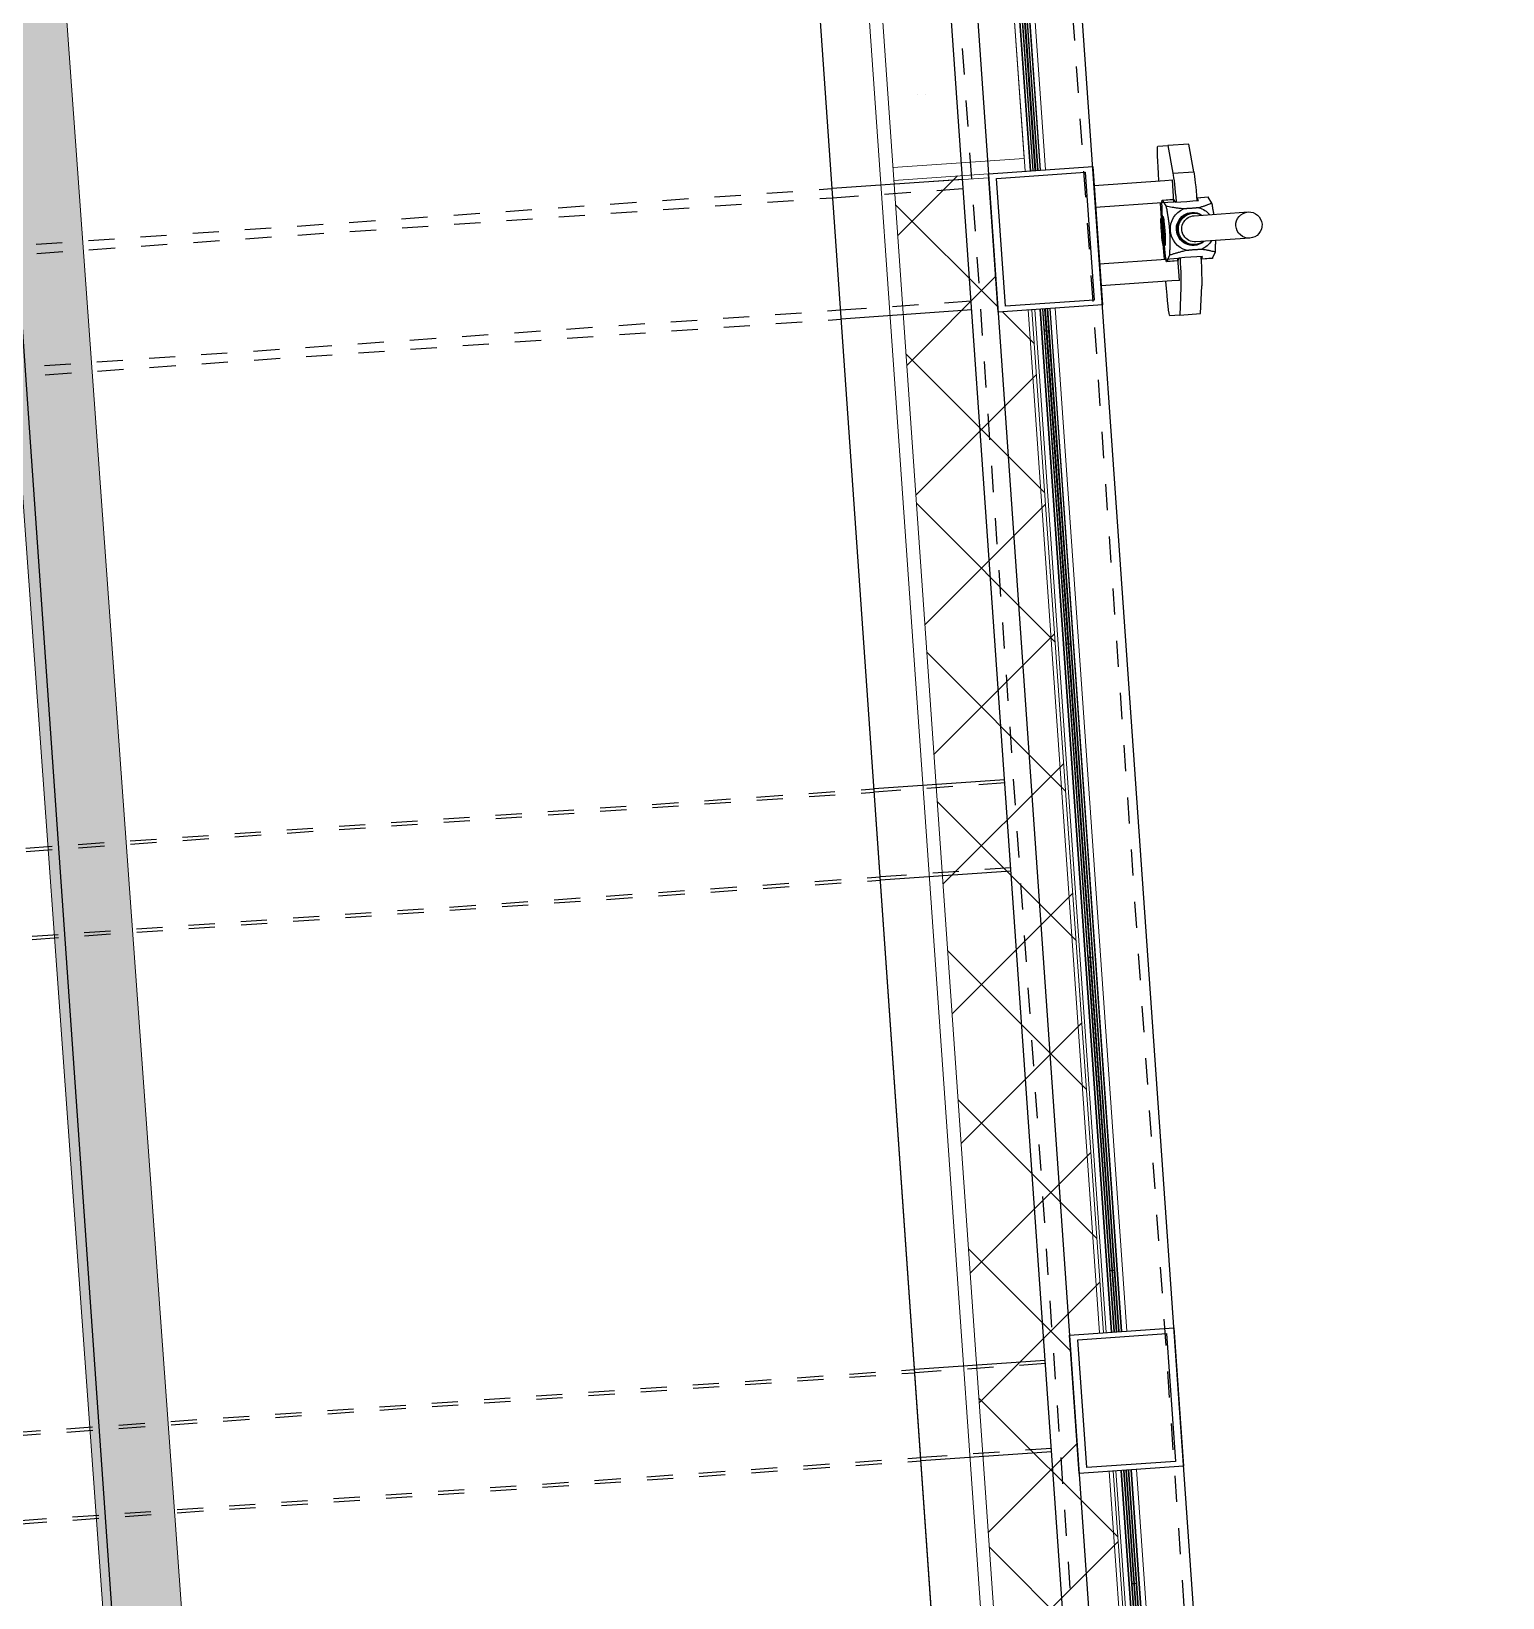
# Model space of a CAD drawing. Header units: millimetres. Extents: x 50357 to 985146, y 723188 to 1803594.
# Drawn here: x 834410.65 to 834416.27, y 820157.32 to 820163.3 of the extents above; entities that cross this region are included whole.
import ezdxf
from ezdxf.xclip import XClip

# ---------------------------------------------------------------- set-up
doc = ezdxf.new("R2010")
doc.units = ezdxf.units.MM
doc.header["$LTSCALE"] = 3
doc.header["$MEASUREMENT"] = 0
for name, pattern in [('DASHED', [19.05, 12.7, -6.35]), ('DASHED2', [0.375, 0.25, -0.125]), ('x-baseplan$0$DGN Style 2', [1.94727e-06, 0, -1.94727e-06]), ('XXASB-PIW-ARC-DWG-1012-MWP-XXXX-WS3-XC$0$XXXXX-PIW-P-ASB_BRIDGE_DECK_STR-XXX$0$Member Hidden', [4.5, 2.5, -2])]:
    doc.linetypes.add(name, pattern=pattern)
doc.layers.add('-Excluded area line', color=7, linetype='DASHED2', lineweight=40)
doc.layers.add('00_Xref', color=7, linetype='Continuous')
doc.layers.add('_PARCEL BOUNDARY', color=10, linetype='DASHED')
for name, color, linetype, true_color in [('WKD071__', 7, 'Continuous', 0x6e6e6e), ('x-baseplan$0$AR-ROAD_AR_BS_MI_', 7, 'Continuous', 0x6d6d6d), ('XXASB-PIW-ARC-DWG-1012-MWP-XXXX-WS3-XC$0$XXXXX-PIW-P-ASB_BRIDGE_DECK_ARC-XXX$0$A-GENM_PATT', 7, 'Continuous', 0x6e6e6e), ('XXASB-PIW-ARC-DWG-1012-MWP-XXXX-WS3-XC$0$XXXXX-PIW-P-ASB_BRIDGE_DECK_STR-XXX$0$A-GENM', 7, 'Continuous', 0x6e6e6e), ('XXASB-PIW-ARC-DWG-1012-MWP-XXXX-WS3-XC$0$XXXXX-PIW-P-ASB_BRIDGE_DECK_STR-XXX$0$ADS280__', 7, 'Continuous', 0x6e6e6e), ('XXASB-PIW-ARC-DWG-1012-MWP-XXXX-WS3-XC$0$XXXXX-PIW-P-ASB_BRIDGE_DECK_STR-XXX$0$ADS280_B', 7, 'Continuous', 0x6e6e6e), ('XXASB-PIW-ARC-DWG-1012-MWP-XXXX-WS3-XC$0$XXXXX-PIW-P-ASB_BRIDGE_DECK_STR-XXX$0$ADS280_C', 7, 'Continuous', 0x6e6e6e), ('XXASB-PIW-ARC-DWG-1012-MWP-XXXX-WS3-XC$0$XXXXX-PIW-P-ASB_BRIDGE_DECK_STR-XXX$0$ADS280_H', 7, 'XXASB-PIW-ARC-DWG-1012-MWP-XXXX-WS3-XC$0$XXXXX-PIW-P-ASB_BRIDGE_DECK_STR-XXX$0$Member Hidden', 0x6e6e6e)]:
    doc.layers.add(name, color=color, linetype=linetype, true_color=true_color)
for name, color, linetype, lineweight, true_color in [('XXASB-PIW-ARC-DWG-1012-MWP-XXXX-WS3-XC$0$XXXXX-PIW-P-ASB_BRIDGE_DECK_ARC-XXX$0$A-FLOR', 7, 'Continuous', 25, 0x6e6e6e), ('XXASB-PIW-ARC-DWG-1012-MWP-XXXX-WS3-XC$0$XXXXX-PIW-P-ASB_BRIDGE_DECK_ARC-XXX$0$A-FLOR-HRAL', 7, 'Continuous', 13, 0x6e6e6e), ('XXASB-PIW-ARC-DWG-1012-MWP-XXXX-WS3-XC$0$XXXXX-PIW-P-ASB_BRIDGE_DECK_ARC-XXX$0$A-GENM', 7, 'Continuous', 13, 0x6e6e6e), ('XXASB-PIW-ARC-DWG-1012-MWP-XXXX-WS3-XC$0$XXXXX-PIW-P-ASB_BRIDGE_DECK_ARC-XXX$0$ADS280__', 7, 'Continuous', 13, 0x6e6e6e), ('XXASB-PIW-ARC-DWG-1012-MWP-XXXX-WS3-XC$0$XXXXX-PIW-P-ASB_BRIDGE_DECK_ARC-XXX$0$Q-SPCQ', 7, 'Continuous', 13, 0x6e6e6e)]:
    doc.layers.add(name, color=color, linetype=linetype, lineweight=lineweight, true_color=true_color)

# ---------------------------------------------------------------- blocks, each defined once
blk = doc.blocks.new('x-baseplan')
blk.add_lwpolyline([(834550.5505, 818213.8099), (834557.1707, 818119.1058), (834549.7388, 818118.5863), (834547.9798, 818143.7498), (834547.5808, 818143.722), (834547.5407, 818144.2956), (834539.9643, 818143.7659), (834540.0207, 818142.9597), (834532.4541, 818142.4509), (834523.9731, 818144.3196), (834526.2542, 818154.6723), (834539.4112, 818151.6754), (834539.6457, 818148.3218), (834547.2222, 818148.8514), (834547.1833, 818149.4081), (834547.5823, 818149.436), (834542.9962, 818215.0413), (834543.2207, 818215.057), (834550.326, 818213.7942), (834550.5505, 818213.8099)])
at = {"layer": 'x-baseplan$0$AR-ROAD_AR_BS_MI_', "linetype": 'x-baseplan$0$DGN Style 2'}
blk.add_open_spline([(834538.5353, 818171.3458), (834540.5617, 818170.8971), (834542.4878, 818170.4902), (834544.4088, 818170.0515), (834548.9121, 818169.4013), (834553.7787, 818168.6068), (834558.6406, 818167.7761), (834562.324, 818167.3062), (834564.6201, 818166.9671), (834567.2933, 818166.6535), (834569.1405, 818166.4685), (834571.0762, 818166.2801), (834572.6417, 818166.1191), (834572.7298, 818166.11)], degree=3, knots=[0, 0, 0, 0, 0.085908, 0.176337, 0.176337, 0.493305, 0.617997, 0.617997, 0.825815, 0.825815, 0.859067, 0.992071, 1, 1, 1, 1], dxfattribs=at)
blk = doc.blocks.new('XXASB-PIW-ARC-DWG-1012-MWP-XXXX-WS3-XC$0$XXXXX-PIW-P-ASB_BRIDGE_DECK_ARC-XXX$0$Top Rail Type - Top Rail_Internal_-3272144-DECK F_F_L__ARC')
at = {"layer": 'XXASB-PIW-ARC-DWG-1012-MWP-XXXX-WS3-XC$0$XXXXX-PIW-P-ASB_BRIDGE_DECK_ARC-XXX$0$A-FLOR-HRAL'}
for p, q in [((-666710, 127659.5), (-666710.1, 107094.2)), ((-666660, 127659.5), (-666660.1, 107098.5))]:
    blk.add_line(p, q, dxfattribs=at)
blk = doc.blocks.new('XXASB-PIW-ARC-DWG-1012-MWP-XXXX-WS3-XC$0$XXXXX-PIW-P-ASB_BRIDGE_DECK_ARC-XXX$0$Railing - Sabco_Joint-3422319-DECK F_F_L__ARC')
at = {"layer": 'XXASB-PIW-ARC-DWG-1012-MWP-XXXX-WS3-XC$0$XXXXX-PIW-P-ASB_BRIDGE_DECK_ARC-XXX$0$A-FLOR-HRAL'}
for p, q in [((-8.8, 0.5), (-7.8, 0.5)), ((-8.8, 0.5), (-8.8, -0.5)), ((-7.8, 0.5), (-1.5, 0.5)), ((-7.8, -0.5), (-7.8, 0.5)), ((-1.5, -0.5), (-1.5, 0.5)), ((1.5, 0.5), (7.8, 0.5)), ((1.5, 0.5), (1.5, -0.5)), ((7.8, 0.5), (8.8, 0.5)), ((7.8, 0.5), (7.8, -0.5)), ((8.8, 0.5), (8.8, -0.5)), ((-7.8, -0.5), (-8.8, -0.5)), ((-1.5, -0.5), (-7.8, -0.5)), ((7.8, -0.5), (1.5, -0.5)), ((8.8, -0.5), (7.8, -0.5))]:
    blk.add_line(p, q, dxfattribs=at)
blk = doc.blocks.new('XXASB-PIW-ARC-DWG-1012-MWP-XXXX-WS3-XC$0$XXXXX-PIW-P-ASB_BRIDGE_DECK_ARC-XXX$0$Railing - Railing-3272197-DECK F_F_L__ARC')
at = {"layer": 'XXASB-PIW-ARC-DWG-1012-MWP-XXXX-WS3-XC$0$XXXXX-PIW-P-ASB_BRIDGE_DECK_ARC-XXX$0$A-FLOR-HRAL'}
for p, q in [((-666156.9, 127394.5), (-666156.9, 123474.5)), ((-666137.8, 123474.5), (-666137.8, 127394.5)), ((-666135.4, 123474.5), (-666135.4, 127394.5)), ((-666127.7, 123474.5), (-666127.7, 127394.5)), ((-666119, 123474.5), (-666119, 127394.5)), ((-666116, 123474.5), (-666116, 127394.5)), ((-666107.3, 123474.5), (-666107.3, 127394.5)), ((-666099.6, 123474.5), (-666099.6, 127394.5)), ((-666097.2, 123474.5), (-666097.2, 127394.5)), ((-666078.1, 123474.5), (-666078.1, 127394.5)), ((-666126.3, 123474.5), (-666126.3, 124058.9)), ((-666125.3, 123474.5), (-666125.3, 124059)), ((-666109.8, 123474.5), (-666109.8, 124059)), ((-666108.8, 123474.5), (-666108.8, 124058.9)), ((-666156.9, 122944.5), (-666156.9, 119024.5)), ((-666137.8, 119024.5), (-666137.8, 122944.5)), ((-666135.5, 119024.5), (-666135.5, 122944.5)), ((-666127.7, 119024.5), (-666127.7, 122944.5)), ((-666126.3, 122860), (-666126.3, 122944.5)), ((-666125.3, 122860), (-666125.3, 122944.5)), ((-666119.1, 119024.5), (-666119, 122944.5)), ((-666116, 119024.5), (-666116, 122944.5)), ((-666109.8, 122860), (-666109.8, 122944.5)), ((-666108.8, 122860), (-666108.8, 122944.5)), ((-666107.3, 119024.5), (-666107.3, 122944.5)), ((-666099.6, 119024.5), (-666099.6, 122944.5)), ((-666097.3, 119024.5), (-666097.2, 122944.5)), ((-666078.1, 119024.5), (-666078.1, 122944.5)), ((-666126.3, 121660), (-666126.3, 122858.9)), ((-666125.3, 121660), (-666125.3, 122859)), ((-666109.8, 121660), (-666109.8, 122859)), ((-666108.8, 121660), (-666108.8, 122858.9)), ((-666126.3, 120460), (-666126.3, 121658.9)), ((-666125.3, 120460), (-666125.3, 121659)), ((-666109.8, 120460), (-666109.8, 121659)), ((-666108.8, 120460), (-666108.8, 121658.9)), ((-666126.3, 119260), (-666126.3, 120458.9)), ((-666125.3, 119260), (-666125.3, 120459)), ((-666109.8, 119260), (-666109.8, 120459)), ((-666108.8, 119260), (-666108.8, 120458.9)), ((-666126.3, 119024.5), (-666126.3, 119258.9)), ((-666125.3, 119024.5), (-666125.3, 119259)), ((-666109.8, 119024.5), (-666109.8, 119259)), ((-666108.8, 119024.5), (-666108.8, 119258.9)), ((-666156.9, 118494.5), (-666157, 114574.5)), ((-666137.8, 114574.5), (-666137.8, 118494.5)), ((-666135.5, 114574.5), (-666135.5, 118494.5)), ((-666127.8, 114574.5), (-666127.7, 118494.5)), ((-666126.3, 118060), (-666126.3, 118494.5)), ((-666125.3, 118060), (-666125.3, 118494.5)), ((-666119.1, 114574.5), (-666119.1, 118494.5)), ((-666116.1, 114574.5), (-666116, 118494.5)), ((-666109.8, 118060), (-666109.8, 118494.5)), ((-666108.8, 118060), (-666108.8, 118494.5)), ((-666107.4, 114574.5), (-666107.3, 118494.5)), ((-666099.6, 114574.5), (-666099.6, 118494.5)), ((-666097.3, 114574.5), (-666097.3, 118494.5)), ((-666078.2, 114574.5), (-666078.1, 118494.5)), ((-666126.3, 116860), (-666126.3, 118058.9)), ((-666125.3, 116860), (-666125.3, 118059)), ((-666109.8, 116860), (-666109.8, 118059)), ((-666108.8, 116860), (-666108.8, 118058.9))]:
    blk.add_line(p, q, dxfattribs=at)
at = {"rotation": 359.9997051364439}
for p in [(-666117.5, 122859.5), (-666117.5, 121659.5), (-666117.5, 120459.5), (-666117.5, 119259.5), (-666117.5, 118059.5)]:
    blk.add_blockref('XXASB-PIW-ARC-DWG-1012-MWP-XXXX-WS3-XC$0$XXXXX-PIW-P-ASB_BRIDGE_DECK_ARC-XXX$0$Railing - Sabco_Joint-3422319-DECK F_F_L__ARC', p, dxfattribs=at)
blk = doc.blocks.new('XXASB-PIW-ARC-DWG-1012-MWP-XXXX-WS3-XC$0$XXXXX-PIW-P-ASB_BRIDGE_DECK_ARC-XXX$0$Irrigation Point - Irrigation Point-V9-DECK F_F_L__ARC')
at = {"layer": 'XXASB-PIW-ARC-DWG-1012-MWP-XXXX-WS3-XC$0$XXXXX-PIW-P-ASB_BRIDGE_DECK_ARC-XXX$0$A-GENM'}
for p, q in [((-500, 227.1), (-500, -275.3)), ((500, -275.3), (500, 227.4)), ((-229.3, 115), (-229.3, 115)), ((-500, -275.3), (500, -275.3))]:
    blk.add_line(p, q, dxfattribs=at)
at = {"layer": 'XXASB-PIW-ARC-DWG-1012-MWP-XXXX-WS3-XC$0$XXXXX-PIW-P-ASB_BRIDGE_DECK_ARC-XXX$0$A-GENM', "flags": 128}
blk.add_lwpolyline([(-229.3, 85), (-229.3, 85), (-229.2, 85)], dxfattribs=at)
blk = doc.blocks.new('XXASB-PIW-ARC-DWG-1012-MWP-XXXX-WS3-XC$0$XXXXX-PIW-P-ASB_BRIDGE_DECK_ARC-XXX')
at = {"layer": 'XXASB-PIW-ARC-DWG-1012-MWP-XXXX-WS3-XC$0$XXXXX-PIW-P-ASB_BRIDGE_DECK_ARC-XXX$0$A-GENM_PATT'}
h = blk.add_hatch(dxfattribs=at)
h.set_pattern_fill('ANSI37', color=256, scale=3000)
h.set_pattern_definition([(45, (6708.63, 468.96), (-265.16504294, 265.16504294), []), (135, (6708.63, 468.96), (-265.16504294, -265.16504294), [])])
h.paths.add_polyline_path([(834555028.8, 818151610.5), (834554537.5, 818151576.2), (834553417.2, 818167602.1), (834553778.8, 818167627.4), (834553815.8, 818167098.7), (834553945.5, 818167107.7), (834554218.8, 818163197.3), (834554089.2, 818163188.2), (834554126.1, 818162659.5), (834554255.8, 818162668.6), (834554529.2, 818158758.1), (834554399.5, 818158749), (834554436.4, 818158220.3), (834554566.1, 818158229.4), (834554833.6, 818154403.7), (834554703.9, 818154394.7), (834554752.7, 818153696.4), (834554882.4, 818153705.4)])
at = {"layer": 'XXASB-PIW-ARC-DWG-1012-MWP-XXXX-WS3-XC$0$XXXXX-PIW-P-ASB_BRIDGE_DECK_ARC-XXX$0$Q-SPCQ'}
h = blk.add_hatch(dxfattribs=at)
h.set_pattern_fill('FLEX', color=256, scale=10, angle=93.99871)
h.set_pattern_definition([(93.998705, (834733143.105, 817782021.74), (-63.345417, -4.4281045), [63.5, -63.5]), (138.998705, (834733138.677, 817782085.085), (-63.345417, -4.4281045), [15.875, -58.052561, 15.875, -89.802561])])
h.paths.add_polyline_path([(834551476.1, 818147151.9), (834551775.3, 818147172.9), (834546924.1, 818214372.1), (834546619.6, 818214426)])
at = {"layer": 'XXASB-PIW-ARC-DWG-1012-MWP-XXXX-WS3-XC$0$XXXXX-PIW-P-ASB_BRIDGE_DECK_ARC-XXX$0$A-FLOR'}
blk.add_line((834551685.3, 818144159.2), (834547177, 818208651.9), dxfattribs=at)
at = {"layer": 'XXASB-PIW-ARC-DWG-1012-MWP-XXXX-WS3-XC$0$XXXXX-PIW-P-ASB_BRIDGE_DECK_ARC-XXX$0$A-GENM'}
for p, q in [((834553778.8, 818167627.4), (834553417.2, 818167602.1)), ((834553418.3, 818167587.1), (834553779.9, 818167612.4)), ((834553930.5, 818167106.7), (834554203.9, 818163196.2)), ((834554218.8, 818163197.3), (834553945.5, 818167107.7)), ((834554240.8, 818162667.5), (834554514.2, 818158757)), ((834554529.2, 818158758.1), (834554255.8, 818162668.6))]:
    blk.add_line(p, q, dxfattribs=at)
at = {"layer": 'XXASB-PIW-ARC-DWG-1012-MWP-XXXX-WS3-XC$0$XXXXX-PIW-P-ASB_BRIDGE_DECK_ARC-XXX$0$ADS280__'}
blk.add_line((834550323.9, 818208446.8), (834554795.7, 818144476.9), dxfattribs=at)
at = {"layer": 'XXASB-PIW-ARC-DWG-1012-MWP-XXXX-WS3-XC$0$XXXXX-PIW-P-ASB_BRIDGE_DECK_ARC-XXX$0$Q-SPCQ'}
blk.add_lwpolyline([(834551476.1, 818147151.9), (834551775.3, 818147172.9), (834546924.1, 818214372.1), (834546619.6, 818214426)], close=True, dxfattribs=at)
at = {"layer": 'XXASB-PIW-ARC-DWG-1012-MWP-XXXX-WS3-XC$0$XXXXX-PIW-P-ASB_BRIDGE_DECK_ARC-XXX$0$A-FLOR-HRAL', "rotation": 3.999000000000387}
for name in ['XXASB-PIW-ARC-DWG-1012-MWP-XXXX-WS3-XC$0$XXXXX-PIW-P-ASB_BRIDGE_DECK_ARC-XXX$0$Top Rail Type - Top Rail_Internal_-3272144-DECK F_F_L__ARC', 'XXASB-PIW-ARC-DWG-1012-MWP-XXXX-WS3-XC$0$XXXXX-PIW-P-ASB_BRIDGE_DECK_ARC-XXX$0$Railing - Railing-3272197-DECK F_F_L__ARC']:
    blk.add_blockref(name, (835227065.1, 818090920.5), dxfattribs=at)
at = {"layer": 'XXASB-PIW-ARC-DWG-1012-MWP-XXXX-WS3-XC$0$XXXXX-PIW-P-ASB_BRIDGE_DECK_ARC-XXX$0$A-GENM', "rotation": 93.98586585107876}
blk.add_blockref('XXASB-PIW-ARC-DWG-1012-MWP-XXXX-WS3-XC$0$XXXXX-PIW-P-ASB_BRIDGE_DECK_ARC-XXX$0$Irrigation Point - Irrigation Point-V9-DECK F_F_L__ARC', (834553605.6, 818168165.8), dxfattribs=at)
blk = doc.blocks.new('XXASB-PIW-ARC-DWG-1012-MWP-XXXX-WS3-XC$0$XXXXX-PIW-P-ASB_BRIDGE_DECK_STR-XXX$0$C2')
at = {"layer": 'XXASB-PIW-ARC-DWG-1012-MWP-XXXX-WS3-XC$0$XXXXX-PIW-P-ASB_BRIDGE_DECK_STR-XXX$0$ADS280_C'}
for points in [[(-265, 200), (265, 200), (265, -200), (-265, -200)], [(-245, 170), (245, 170), (245, -170), (-245, -170)]]:
    blk.add_lwpolyline(points, close=True, dxfattribs=at)
blk = doc.blocks.new('XXASB-PIW-ARC-DWG-1012-MWP-XXXX-WS3-XC$0$XXXXX-PIW-P-ASB_BRIDGE_DECK_STR-XXX$0$Hanger Joint - Hanger Joint-V14-DECK F_F_L__STR')
at = {"layer": 'XXASB-PIW-ARC-DWG-1012-MWP-XXXX-WS3-XC$0$XXXXX-PIW-P-ASB_BRIDGE_DECK_STR-XXX$0$A-GENM'}
for p, q in [((834555110.7, 818158858.9), (834555072.1, 818158856.2)), ((834555110.7, 818158858.9), (834555190.4, 818158864.5)), ((834555129.5, 818158754.5), (834555110.7, 818158858.9)), ((834555190.4, 818158864.5), (834555209.2, 818158760)), ((834555082, 818158638.9), (834555086, 818158581.4)), ((834555093, 818158481.9), (834555097, 818158424.4)), ((834555156, 818158210.5), (834555160.1, 818158318.1)), ((834555160.1, 818158318.1), (834555239.9, 818158323.7)), ((834555239.9, 818158323.7), (834555235.7, 818158216)), ((834555117.4, 818158207.8), (834555156, 818158210.5)), ((834555235.7, 818158216), (834555156, 818158210.5))]:
    blk.add_line(p, q, dxfattribs=at)
for centre, major_axis, start_param, end_param in [((834555082.6, 818158706.6), (-10.5, 149.6), 0, 1.452786), ((834555142.3, 818158535.3), (-16.1, 230.3), 5.199753, 5.968692), ((834555222, 818158540.9), (-16.1, 230.3), 5.198748, 5.968692), ((834555142.3, 818158535.3), (-16.1, 230.3), 3.477995, 4.225484), ((834555222, 818158540.9), (-16.1, 230.3), 3.477995, 4.226477), ((834555107, 818158357.4), (-10.5, 149.6), 1.688806, 3.141593)]:
    blk.add_ellipse(centre, major_axis=major_axis, ratio=0.035329, start_param=start_param, end_param=end_param, dxfattribs=at)
blk = doc.blocks.new('XXASB-PIW-ARC-DWG-1012-MWP-XXXX-WS3-XC$0$XXXXX-PIW-P-ASB_BRIDGE_DECK_STR-XXX$0$Hanger Node - Hanger Node-V24-DECK F_F_L__STR')
at = {"layer": 'XXASB-PIW-ARC-DWG-1012-MWP-XXXX-WS3-XC$0$XXXXX-PIW-P-ASB_BRIDGE_DECK_STR-XXX$0$A-GENM'}
for p, q in [((834546112.1, 818157997.6), (834546122.7, 818158022)), ((834546122.7, 818158022), (834546165.6, 818158025)), ((834546166.1, 818158026.1), (834546123.2, 818158023.1)), ((834546161.3, 818158015.1), (834546165.6, 818158025)), ((834546255.3, 818158031.3), (834546251.1, 818158021.6)), ((834546255.3, 818158031.3), (834546298.2, 818158034.3)), ((834546298.7, 818158035.4), (834546255.8, 818158032.4)), ((834546298.2, 818158034.3), (834546287.5, 818158009.9)), ((834546193.6, 818157969.9), (834546189.6, 818157969.6)), ((834546308.9, 818157973), (834546303.9, 818157972.6)), ((834546313, 818157967), (834546309, 818157972.9)), ((834546197.9, 818157849.9), (834546202, 818157850.2)), ((834546300.5, 818157823.7), (834546314.5, 818157801)), ((834546311.6, 818157862.9), (834546316.6, 818157863.2)), ((834546316.7, 818157863.3), (834546319.8, 818157869.7)), ((834546139, 818157788.8), (834546125.1, 818157811.4)), ((834546139, 818157788.8), (834546181.9, 818157791.8)), ((834546139.6, 818157787.7), (834546182.5, 818157790.7)), ((834546181.9, 818157791.8), (834546176.2, 818157800.9)), ((834546266.1, 818157807), (834546271.6, 818157798)), ((834546271.6, 818157798), (834546314.5, 818157801)), ((834546272.2, 818157797), (834546315.1, 818157800))]:
    blk.add_line(p, q, dxfattribs=at)
at = {"layer": 'XXASB-PIW-ARC-DWG-1012-MWP-XXXX-WS3-XC$0$XXXXX-PIW-P-ASB_BRIDGE_DECK_STR-XXX$0$A-GENM', "flags": 128}
for points in [[(834546251.1, 818158021.6), (834546229.2, 818158019.5), (834546206.2, 818158017.7), (834546183.1, 818158016.2), (834546161.3, 818158015.1)], [(834546176.2, 818157800.9), (834546198, 818157802.9), (834546221, 818157804.7), (834546244.1, 818157806), (834546266.1, 818157807)]]:
    blk.add_lwpolyline(points, dxfattribs=at)
at = {"layer": 'XXASB-PIW-ARC-DWG-1012-MWP-XXXX-WS3-XC$0$XXXXX-PIW-P-ASB_BRIDGE_DECK_STR-XXX$0$A-GENM'}
for centre, major_axis, ratio, start_param, end_param in [((834546131.4, 818157905.4), (-8.2, 117.7), 0.035329, 6.176011, 6.419948), ((834546174.3, 818157908.4), (-8.2, 117.7), 0.035329, 6.119778, 6.419948), ((834546264, 818157914.7), (-8.2, 117.7), 0.035329, 6.176011, 6.419948), ((834546306.9, 818157917.7), (-8.2, 117.7), 0.035329, 5.184875, 6.419948), ((834546199.1, 818157910.1), (-5.9, 84.8), 0.999376, 0.359432, 0.938516), ((834546197.8, 818157910.1), (-4.4, 63.2), 0.999376, 0.000003, 0.649708), ((834546193.7, 818157909.8), (-4.2, 59.9), 0.999376, 0.000002, 0.558196), ((834546193.7, 818157909.8), (-4.2, 59.9), 0.999376, 3.141599, 6.283191), ((834546197.8, 818157910.1), (-4.4, 63.2), 0.999376, 3.141592, 6.283185), ((834546197.8, 818157910.1), (-4.2, 59.9), 0.999376, 3.141595, 6.283188), ((834546190.2, 818157909.5), (-3.5, 49.9), 0.999376, 5.834386, 5.870449), ((834546199.1, 818157910.1), (-5.9, 84.8), 0.999376, 3.501025, 5.923751), ((834546190.2, 818157909.5), (-3.5, 49.9), 0.999376, 5.331252, 5.420692), ((834546306.9, 818157917.7), (-3.2, 45.6), 0.035329, 0.261799, 1.570796), ((834546307.7, 818157917.7), (-3.8, 54.9), 0.035329, 6.058786, 7.853982), ((834546312.7, 818157918.1), (-3.8, 54.9), 0.035329, 5.989381, 7.853982), ((834546316.3, 818157918.3), (-3.4, 48.8), 0.035329, 4.712389, 7.853982), ((834546190.2, 818157909.5), (-3.5, 49.9), 0.999376, 4.00824, 4.075667), ((834546190.2, 818157909.5), (-3.5, 49.9), 0.999376, 4.904436, 4.936786), ((834546190.2, 818157909.5), (-3.5, 49.9), 0.999376, 4.48799, 4.52034), ((834546306.9, 818157917.7), (-3.2, 45.6), 0.035329, 1.570796, 2.879793), ((834546307.7, 818157917.7), (-3.8, 54.9), 0.035329, 1.570796, 3.365992), ((834546312.7, 818157918.1), (-3.8, 54.9), 0.035329, 1.570796, 3.435396), ((834546316.3, 818157918.3), (-3.4, 48.8), 0.035329, 1.570796, 4.712389), ((834546199.1, 818157910.1), (-5.9, 84.8), 0.999376, 2.203089, 2.782161), ((834546197.8, 818157910.1), (-4.4, 63.2), 0.999376, 2.491885, 3.141589), ((834546193.7, 818157909.8), (-4.2, 59.9), 0.999376, 2.5834, 3.141593), ((834546190.2, 818157909.5), (-3.5, 49.9), 0.999376, 3.554329, 3.590392), ((834546306.9, 818157917.7), (-8.2, 117.7), 0.035329, 3.00483, 4.239903), ((834546131.4, 818157905.4), (-8.2, 117.7), 0.035329, 3.00483, 3.248767), ((834546174.3, 818157908.4), (-8.2, 117.7), 0.035329, 3.00483, 3.308379), ((834546264, 818157914.7), (-8.2, 117.7), 0.035329, 3.00483, 3.248767)]:
    blk.add_ellipse(centre, major_axis=major_axis, ratio=ratio, start_param=start_param, end_param=end_param, dxfattribs=at)
for points, knots in [([(834546223.4, 818157991.6), (834546226.2, 818157992.2), (834546231.6, 818157993.5), (834546239.2, 818157995.4), (834546246, 818157997.2), (834546252.4, 818157999.1), (834546258.7, 818158000.9), (834546266.7, 818158003.3), (834546276.4, 818158006.3), (834546283.8, 818158008.7), (834546287.5, 818158009.9)], [0, 0, 0, 0, 0.1, 0.2, 0.3, 0.4, 0.5, 0.6, 0.8, 1, 1, 1, 1]), ([(834546287.5, 818158009.9), (834546287.4, 818158007.1), (834546287.1, 818158001.6), (834546286.7, 818157992.8), (834546286.5, 818157985.1), (834546286.3, 818157978.6), (834546286.2, 818157974.3), (834546286.1, 818157970.7), (834546286.1, 818157967.9), (834546286, 818157965.5), (834546286, 818157963.6), (834546286, 818157962), (834546286, 818157960.5), (834546286, 818157958.4), (834546286, 818157955.8), (834546286, 818157952.9), (834546286, 818157950.8), (834546286, 818157949.5), (834546286, 818157948.5), (834546286.1, 818157947.5), (834546286.1, 818157946.1), (834546286.1, 818157944.4), (834546286.1, 818157942.2), (834546286.2, 818157939.2), (834546286.3, 818157936), (834546286.4, 818157933), (834546286.5, 818157931.2), (834546286.6, 818157929.8), (834546286.7, 818157928.3), (834546286.8, 818157926.2), (834546286.9, 818157923.4), (834546287.2, 818157919.9), (834546287.4, 818157916.3), (834546287.7, 818157912.6), (834546287.9, 818157909.1), (834546288.2, 818157906.3), (834546288.3, 818157904.3), (834546288.5, 818157902.8), (834546288.6, 818157901.4), (834546288.8, 818157899.6), (834546289.1, 818157896.6), (834546289.4, 818157893.4), (834546289.8, 818157890.5), (834546290, 818157888.3), (834546290.2, 818157886.6), (834546290.4, 818157885.2), (834546290.5, 818157884.2), (834546290.7, 818157883.3), (834546290.8, 818157882), (834546291.1, 818157879.9), (834546291.5, 818157877), (834546291.9, 818157874.4), (834546292.2, 818157872.4), (834546292.4, 818157870.8), (834546292.6, 818157869.3), (834546292.9, 818157867.4), (834546293.3, 818157865), (834546293.7, 818157862.3), (834546294.3, 818157858.8), (834546295, 818157854.5), (834546296, 818157848), (834546297.4, 818157840.4), (834546299, 818157831.8), (834546300, 818157826.4), (834546300.5, 818157823.7)], [0, 0, 0, 0, 0.066667, 0.133333, 0.2, 0.233333, 0.266667, 0.283333, 0.3, 0.316667, 0.325, 0.333333, 0.341667, 0.35, 0.366667, 0.383333, 0.391667, 0.395833, 0.4, 0.404167, 0.408333, 0.416667, 0.425, 0.433333, 0.45, 0.458333, 0.4625, 0.466667, 0.470833, 0.475, 0.483333, 0.491667, 0.5, 0.508333, 0.516667, 0.525, 0.529167, 0.533333, 0.5375, 0.541667, 0.55, 0.566667, 0.575, 0.583333, 0.591667, 0.595833, 0.6, 0.604167, 0.608333, 0.616667, 0.633333, 0.65, 0.658333, 0.666667, 0.675, 0.683333, 0.7, 0.716667, 0.733333, 0.766667, 0.8, 0.866667, 0.933333, 1, 1, 1, 1]), ([(834546110.6, 818157954.3), (834546110.6, 818157954.8), (834546110.6, 818157956.1), (834546110.7, 818157958.4), (834546110.7, 818157962), (834546110.8, 818157966.3), (834546111, 818157972.9), (834546111.3, 818157980.6), (834546111.6, 818157989.3), (834546111.9, 818157994.9), (834546112.1, 818157997.6)], [0.6920213, 0.6920213, 0.6920213, 0.6920213, 0.7, 0.7166667, 0.7333333, 0.7666667, 0.8, 0.8666667, 0.9333333, 1, 1, 1, 1]), ([(834546112.1, 818157997.6), (834546114.9, 818157996.9), (834546120.7, 818157995.4), (834546128.2, 818157993.6), (834546134.6, 818157992.2), (834546139.6, 818157991.2), (834546144.8, 818157990.2), (834546150.4, 818157989.2), (834546156.8, 818157988.3), (834546161.4, 818157987.7), (834546163.8, 818157987.4)], [0, 0, 0, 0, 0.2, 0.4, 0.5, 0.6, 0.7, 0.8, 0.9, 1, 1, 1, 1]), ([(834546163.8, 818157987.4), (834546166.7, 818157987.5), (834546170.5, 818157987.6), (834546175.2, 818157987.8), (834546178.5, 818157987.9), (834546182.7, 818157988.1), (834546187.9, 818157988.4), (834546191.4, 818157988.6), (834546193.2, 818157988.7)], [0, 0, 0, 0, 0.333333, 0.416667, 0.5, 0.666667, 0.833333, 1, 1, 1, 1]), ([(834546193.2, 818157988.7), (834546195.1, 818157988.9), (834546198.6, 818157989.1), (834546203.9, 818157989.6), (834546208.1, 818157990), (834546211.5, 818157990.3), (834546216.4, 818157990.8), (834546220.3, 818157991.2), (834546223.4, 818157991.6)], [0, 0, 0, 0, 0.166667, 0.333333, 0.5, 0.583333, 0.666667, 1, 1, 1, 1]), ([(834546125.1, 818157811.4), (834546124.6, 818157814.1), (834546123.5, 818157819.6), (834546121.9, 818157828.2), (834546120.6, 818157835.8), (834546119.5, 818157842.2), (834546118.8, 818157846.5), (834546118.2, 818157850.1), (834546117.9, 818157852.3), (834546117.7, 818157853.7), (834546117.6, 818157854.1)], [0, 0, 0, 0, 0.0666667, 0.1333333, 0.2, 0.2333333, 0.2666667, 0.2833333, 0.3, 0.307938, 0.307938, 0.307938, 0.307938]), ([(834546174.9, 818157828.7), (834546172.5, 818157828.1), (834546168, 818157826.9), (834546161.9, 818157825.1), (834546156.4, 818157823.4), (834546151.5, 818157821.6), (834546146.6, 818157819.9), (834546140.6, 818157817.6), (834546133.3, 818157814.8), (834546127.8, 818157812.5), (834546125.1, 818157811.4)], [0, 0, 0, 0, 0.1, 0.2, 0.3, 0.4, 0.5, 0.6, 0.8, 1, 1, 1, 1]), ([(834546204.2, 818157831.5), (834546202.4, 818157831.4), (834546198.8, 818157831.1), (834546193.7, 818157830.7), (834546189.5, 818157830.3), (834546186.3, 818157830), (834546181.5, 818157829.5), (834546177.7, 818157829.1), (834546174.9, 818157828.7)], [0, 0, 0, 0, 0.166667, 0.333333, 0.5, 0.583333, 0.666667, 1, 1, 1, 1]), ([(834546234.5, 818157832.9), (834546231.4, 818157832.8), (834546227.5, 818157832.7), (834546222.5, 818157832.5), (834546219.2, 818157832.4), (834546214.9, 818157832.2), (834546209.6, 818157831.9), (834546206, 818157831.6), (834546204.2, 818157831.5)], [0, 0, 0, 0, 0.333333, 0.416667, 0.5, 0.666667, 0.833333, 1, 1, 1, 1]), ([(834546300.5, 818157823.7), (834546296.7, 818157824.4), (834546289, 818157825.7), (834546279, 818157827.3), (834546270.7, 818157828.6), (834546264.3, 818157829.5), (834546257.7, 818157830.4), (834546250.6, 818157831.3), (834546242.9, 818157832.1), (834546237.3, 818157832.6), (834546234.5, 818157832.9)], [0, 0, 0, 0, 0.2, 0.4, 0.5, 0.6, 0.7, 0.8, 0.9, 1, 1, 1, 1])]:
    blk.add_open_spline(points, degree=3, knots=knots, dxfattribs=at)
blk = doc.blocks.new('XXASB-PIW-ARC-DWG-1012-MWP-XXXX-WS3-XC$0$XXXXX-PIW-P-ASB_BRIDGE_DECK_STR-XXX$0$Hanger Rod M100 - Vertical Rod-3372036-DECK F_F_L__STR')
at = {"layer": 'XXASB-PIW-ARC-DWG-1012-MWP-XXXX-WS3-XC$0$XXXXX-PIW-P-ASB_BRIDGE_DECK_STR-XXX$0$A-GENM'}
for p, q in [((834546186.7, 818157959.4), (834545980.1, 818157945)), ((834545987.1, 818157845.2), (834546193.7, 818157859.6))]:
    blk.add_line(p, q, dxfattribs=at)
for centre, start_param, end_param in [((834545983.6, 818157895.1), 0.000004, 3.141596), ((834545983.6, 818157895.1), 3.141598, 6.28319), ((834546190.2, 818157909.5), 5.345359, 6.283183), ((834546190.2, 818157909.5), 3.141591, 5.330727), ((834546190.2, 818157909.5), 5.331723, 5.340486)]:
    blk.add_ellipse(centre, major_axis=(-3.5, 49.9), ratio=0.999376, start_param=start_param, end_param=end_param, dxfattribs=at)
blk = doc.blocks.new('XXASB-PIW-ARC-DWG-1012-MWP-XXXX-WS3-XC$0$XXXXX-PIW-P-ASB_BRIDGE_DECK_STR-XXX$0$Steel Plate - 85mm-2198207-DECK F_F_L__STR')
at = {"layer": 'XXASB-PIW-ARC-DWG-1012-MWP-XXXX-WS3-XC$0$XXXXX-PIW-P-ASB_BRIDGE_DECK_STR-XXX$0$A-GENM'}
for p, q in [((-262.4, -42.5), (-262.4, 42.5)), ((-216.8, 42.5), (-262.4, 42.5)), ((37.5, 42.5), (-216.8, 42.5)), ((37.5, 42.5), (37.5, -42.5)), ((-262.4, -42.5), (-234.1, -42.5)), ((-234, -42.5), (37.5, -42.5))]:
    blk.add_line(p, q, dxfattribs=at)
blk = doc.blocks.new('XXASB-PIW-ARC-DWG-1012-MWP-XXXX-WS3-XC$0$XXXXX-PIW-P-ASB_BRIDGE_DECK_STR-XXX$0$Steel Plate - 85mm-3367292-DECK F_F_L__STR')
at = {"layer": 'XXASB-PIW-ARC-DWG-1012-MWP-XXXX-WS3-XC$0$XXXXX-PIW-P-ASB_BRIDGE_DECK_STR-XXX$0$A-GENM'}
for p, q in [((-262.4, -42.5), (-262.4, 42.5)), ((-234.1, 42.5), (-262.4, 42.5)), ((37.5, 42.5), (-234, 42.5)), ((37.5, 42.5), (37.5, -42.5)), ((-262.4, -42.5), (-216.8, -42.5)), ((-216.8, -42.5), (37.5, -42.5))]:
    blk.add_line(p, q, dxfattribs=at)
blk = doc.blocks.new('XXASB-PIW-ARC-DWG-1012-MWP-XXXX-WS3-XC$0$XXXXX-PIW-P-ASB_BRIDGE_DECK_STR-XXX$0$TIE ROD')
at = {"layer": 'XXASB-PIW-ARC-DWG-1012-MWP-XXXX-WS3-XC$0$XXXXX-PIW-P-ASB_BRIDGE_DECK_STR-XXX$0$A-GENM', "linetype": 'XXASB-PIW-ARC-DWG-1012-MWP-XXXX-WS3-XC$0$XXXXX-PIW-P-ASB_BRIDGE_DECK_STR-XXX$0$Member Hidden'}
for name, p, rotation in [('XXASB-PIW-ARC-DWG-1012-MWP-XXXX-WS3-XC$0$XXXXX-PIW-P-ASB_BRIDGE_DECK_STR-XXX$0$Hanger Rod M100 - Vertical Rod-3372036-DECK F_F_L__STR', (-757970022.7, 889568331.6), 266.0012948640198), ('XXASB-PIW-ARC-DWG-1012-MWP-XXXX-WS3-XC$0$XXXXX-PIW-P-ASB_BRIDGE_DECK_STR-XXX$0$Steel Plate - 85mm-2198207-DECK F_F_L__STR', (-150, 37.4), 270.000000000139), ('XXASB-PIW-ARC-DWG-1012-MWP-XXXX-WS3-XC$0$XXXXX-PIW-P-ASB_BRIDGE_DECK_STR-XXX$0$Steel Plate - 85mm-3367292-DECK F_F_L__STR', (150, 37.4), 270.000000000139)]:
    blk.add_blockref(name, p, dxfattribs=dict(at, rotation=rotation))
at = {"layer": 'XXASB-PIW-ARC-DWG-1012-MWP-XXXX-WS3-XC$0$XXXXX-PIW-P-ASB_BRIDGE_DECK_STR-XXX$0$A-GENM'}
for name, p, rotation in [('XXASB-PIW-ARC-DWG-1012-MWP-XXXX-WS3-XC$0$XXXXX-PIW-P-ASB_BRIDGE_DECK_STR-XXX$0$Hanger Joint - Hanger Joint-V14-DECK F_F_L__STR', (757970022.7, -889576631.5), 86.00129486401981), ('XXASB-PIW-ARC-DWG-1012-MWP-XXXX-WS3-XC$0$XXXXX-PIW-P-ASB_BRIDGE_DECK_STR-XXX$0$Hanger Node - Hanger Node-V24-DECK F_F_L__STR', (-757970022.7, 889568331.6), 266.0012948640198)]:
    blk.add_blockref(name, p, dxfattribs=dict(at, rotation=rotation))
blk = doc.blocks.new('XXASB-PIW-ARC-DWG-1012-MWP-XXXX-WS3-XC$0$XXXXX-PIW-P-ASB_BRIDGE_DECK_STR-XXX')
at = {"layer": 'XXASB-PIW-ARC-DWG-1012-MWP-XXXX-WS3-XC$0$XXXXX-PIW-P-ASB_BRIDGE_DECK_STR-XXX$0$ADS280__'}
blk.add_line((834554802.7, 818144377.2), (834550323.9, 818208446.8), dxfattribs=at)
at = {"layer": 'XXASB-PIW-ARC-DWG-1012-MWP-XXXX-WS3-XC$0$XXXXX-PIW-P-ASB_BRIDGE_DECK_STR-XXX$0$ADS280_B'}
for p, q in [((834556373.1, 818136251.9), (834551200.9, 818210241.3)), ((834556373.1, 818136251.9), (834551291.9, 818208939.5)), ((834554963.2, 818149250.2), (834551462.6, 818199328)), ((834553680.1, 818167605.4), (834553181.4, 818167570.6)), ((834553715, 818167106.6), (834553216.2, 818167071.8)), ((834553840.5, 818165311), (834553341.7, 818165276.2)), ((834553864.9, 818164961.9), (834553366.1, 818164927)), ((834553995.7, 818163091.4), (834553496.9, 818163056.6)), ((834554020.1, 818162742.3), (834553521.3, 818162707.4))]:
    blk.add_line(p, q, dxfattribs=at)
at = {"layer": 'XXASB-PIW-ARC-DWG-1012-MWP-XXXX-WS3-XC$0$XXXXX-PIW-P-ASB_BRIDGE_DECK_STR-XXX$0$ADS280_H'}
for p, q in [((834554998.2, 818149252.7), (834551497.5, 818199330.5)), ((834555378.3, 818149980.9), (834551926.5, 818199360.4)), ((834546946.6, 818167134.7), (834553180.2, 818167570.5)), ((834546949, 818167099.8), (834553182.6, 818167535.6)), ((834553182.6, 818167535.6), (834553682.6, 818167570.5)), ((834546979, 818166670.9), (834553212.6, 818167106.6)), ((834553212.6, 818167106.6), (834553712.6, 818167141.6)), ((834546981.4, 818166635.9), (834553215, 818167071.7)), ((834547107, 818164840.3), (834553340.6, 818165276.1)), ((834547107.8, 818164827.9), (834553342.6, 818165263.7)), ((834553842.6, 818165298.6), (834553343.8, 818165263.8)), ((834553865.2, 818164974.4), (834553366.5, 818164939.6)), ((834547130.5, 818164503.6), (834553365.3, 818164939.5)), ((834547131.4, 818164491.2), (834553365, 818164926.9)), ((834547262.1, 818162620.7), (834553495.7, 818163056.5)), ((834547263, 818162608.3), (834553497.8, 818163044.1)), ((834553997.7, 818163079.1), (834553499, 818163044.2)), ((834554020.4, 818162754.8), (834553521.6, 818162720)), ((834547285.6, 818162284.1), (834553520.4, 818162719.9)), ((834547286.5, 818162271.6), (834553520.1, 818162707.3))]:
    blk.add_line(p, q, dxfattribs=at)
at = {"layer": 'XXASB-PIW-ARC-DWG-1012-MWP-XXXX-WS3-XC$0$XXXXX-PIW-P-ASB_BRIDGE_DECK_STR-XXX$0$A-GENM', "xscale": -1, "rotation": 273.9987051264523}
blk.add_blockref('XXASB-PIW-ARC-DWG-1012-MWP-XXXX-WS3-XC$0$XXXXX-PIW-P-ASB_BRIDGE_DECK_STR-XXX$0$TIE ROD', (834554196.4, 818167390.9), dxfattribs=at)
at = {"layer": 'XXASB-PIW-ARC-DWG-1012-MWP-XXXX-WS3-XC$0$XXXXX-PIW-P-ASB_BRIDGE_DECK_STR-XXX$0$ADS280_C', "rotation": 93.99870513598016}
for p in [(834553996.8, 818167377), (834554307.2, 818162937.8)]:
    blk.add_blockref('XXASB-PIW-ARC-DWG-1012-MWP-XXXX-WS3-XC$0$XXXXX-PIW-P-ASB_BRIDGE_DECK_STR-XXX$0$C2', p, dxfattribs=at)
blk = doc.blocks.new('XXASB-PIW-ARC-DWG-1012-MWP-XXXX-WS3-XC')
for name in ['XXASB-PIW-ARC-DWG-1012-MWP-XXXX-WS3-XC$0$XXXXX-PIW-P-ASB_BRIDGE_DECK_STR-XXX', 'XXASB-PIW-ARC-DWG-1012-MWP-XXXX-WS3-XC$0$XXXXX-PIW-P-ASB_BRIDGE_DECK_ARC-XXX']:
    blk.add_blockref(name, (0, 0))
blk = doc.blocks.new('PARCEL BOUNDARY')
at = {"layer": '_PARCEL BOUNDARY', "ltscale": 0.2, "const_width": 400}
blk.add_lwpolyline([(834444628, 817513801.4), (834495220, 817517337.4), (834492444, 817557035.4), (834498761, 817565962.4, 0.103945), (834533697, 817549820.4, 0.028149), (834560518, 817544745.4), (834570883, 817541589.4, 0.012181), (834580152, 817539059.4, 0.011817), (834589680, 817538655.4, 0.018959), (834627610, 817539489.4), (834630540, 817540418.4), (834634554, 817540697.4), (834637584, 817540183.4, 0.004979), (834647569, 817541071.4), (834660846, 817542394.4, -0.02316), (834692882.2, 817544092.4), (834848633, 817545126.4), (834853232, 817545226.4), (834857282, 817545692.4), (834861211, 817546780.4, 0.088944), (834868247, 817552295.4, 0.091283), (834872755, 817559703.4, 0.061858)], format="xyb", dxfattribs=at)

msp = doc.modelspace()

# ---------------------------------------------------------------- hatches: boundary and pattern name
at = {"layer": '-Excluded area line'}
h = msp.add_hatch(dxfattribs=at)
h.set_pattern_fill('ANSI31', color=256)
h.set_pattern_definition([(45, (-139.47494, 1995.13076), (-0.088388347648, 0.088388347648), [])])
edge = h.paths.add_edge_path(flags=0)
edge.add_arc((834436.5268, 820041.2161), 0.5122, 0, 360)
edge = h.paths.add_edge_path(flags=17)
edge.add_line((834370.1796, 819898.3582), (834354.1764, 820127.3308))
edge.add_line((834354.1764, 820127.3308), (834355.7473, 820127.4406))
edge.add_line((834355.7473, 820127.4406), (834352.9692, 820167.1368))
edge.add_line((834352.9692, 820167.1368), (834351.3095, 820168.2318))
edge.add_line((834351.3095, 820168.2318), (834350.2016, 820184.0723))
edge.add_line((834350.2016, 820184.0723), (834350.2024, 820184.0729))
edge.add_arc((834337.5716, 820166.7457), 21.4422, 53.90525, 53.90955, ccw=False)
edge.add_line((834350.2037, 820184.0719), (834353.336, 820181.5063))
edge.add_line((834353.336, 820181.5063), (834358.2744, 820176.9438))
edge.add_arc((834422.1325, 820262.4089), 106.6872, 233.233545, 261.758005)
edge.add_line((834406.8385, 820156.8237), (834414.6807, 820155.7938))
edge.add_line((834414.6807, 820155.7938), (834431.0888, 820153.6391))
edge.add_line((834431.0888, 820153.6391), (834466.4887, 820152.6977))
edge.add_line((834466.4887, 820152.6977), (834466.489, 820152.6974))
edge.add_line((834466.489, 820152.6974), (834466.4918, 820152.6976))
edge.add_line((834466.4918, 820152.6976), (834490.6781, 820153.5131))
edge.add_line((834490.6781, 820153.5131), (834493.6229, 820153.7196))
edge.add_line((834493.6229, 820153.7196), (834497.3389, 820100.6412))
edge.add_line((834497.3389, 820100.6412), (834503.3242, 820101.0602))
edge.add_line((834503.3242, 820101.0602), (834506.8161, 820051.1823))
edge.add_line((834506.8161, 820051.1823), (834500.8302, 820050.7633))
edge.add_line((834500.8302, 820050.7633), (834503.924, 820006.5714))
edge.add_line((834503.924, 820006.5714), (834501.6802, 820006.4143))
edge.add_line((834501.6802, 820006.4143), (834503.9259, 819974.3285))
edge.add_line((834503.9259, 819974.3285), (834504.6981, 819962.9897))
edge.add_line((834504.6981, 819962.9897), (834505.4238, 819963.0405))
edge.add_line((834505.4238, 819963.0405), (834506.1496, 819963.0912))
edge.add_line((834506.1496, 819963.0912), (834508.6469, 819927.0094))
edge.add_line((834508.6469, 819927.0094), (834507.2588, 819926.734))
edge.add_line((834507.2588, 819926.734), (834412.7758, 819914.6199))
edge.add_line((834412.7758, 819914.6199), (834370.1796, 819898.3582))
edge = h.paths.add_edge_path(flags=0)
edge.add_arc((834436.5268, 820041.2161), 0.5122, 0, 360)
h.paths.add_polyline_path([(834443.6736, 819938.9851), (834436.5268, 820041.2161), (834364.2033, 820036.1601), (834372.2756, 819920.6896), (834407.966, 819934.432)], flags=0)
h.paths.add_polyline_path([(834436.5268, 820041.2161), (834364.2033, 820036.1601), (834372.2756, 819920.6896), (834407.966, 819934.432), (834443.6736, 819938.9851)], flags=0)
h.paths.add_polyline_path([(834437.1913, 820039.1464), (834449.6784, 820040.0193), (834449.4933, 820042.6664), (834437.0063, 820041.7934)], flags=8)
h.paths.add_polyline_path([(834477.4882, 819990.9035), (834447.8591, 819988.8322), (834444.432, 820037.8561), (834474.0611, 820039.9274)], flags=0)
edge = h.paths.add_edge_path(flags=17)
edge.add_line((834370.1796, 819898.3582), (834354.1764, 820127.3308))
edge.add_line((834354.1764, 820127.3308), (834355.7473, 820127.4406))
edge.add_line((834355.7473, 820127.4406), (834352.9692, 820167.1368))
edge.add_line((834352.9692, 820167.1368), (834351.3095, 820168.2318))
edge.add_line((834351.3095, 820168.2318), (834350.2016, 820184.0723))
edge.add_line((834350.2016, 820184.0723), (834350.2024, 820184.0729))
edge.add_arc((834337.5716, 820166.7457), 21.4422, 53.90525, 53.90955, ccw=False)
edge.add_line((834350.2037, 820184.0719), (834353.336, 820181.5063))
edge.add_line((834353.336, 820181.5063), (834358.2744, 820176.9438))
edge.add_arc((834422.1325, 820262.4089), 106.6872, 233.233545, 261.758005)
edge.add_line((834406.8385, 820156.8237), (834414.6807, 820155.7938))
edge.add_line((834414.6807, 820155.7938), (834431.0888, 820153.6391))
edge.add_line((834431.0888, 820153.6391), (834466.4887, 820152.6977))
edge.add_line((834466.4887, 820152.6977), (834466.489, 820152.6974))
edge.add_line((834466.489, 820152.6974), (834466.4918, 820152.6976))
edge.add_line((834466.4918, 820152.6976), (834490.6781, 820153.5131))
edge.add_line((834490.6781, 820153.5131), (834493.6229, 820153.7196))
edge.add_line((834493.6229, 820153.7196), (834497.3389, 820100.6412))
edge.add_line((834497.3389, 820100.6412), (834503.3242, 820101.0602))
edge.add_line((834503.3242, 820101.0602), (834506.8161, 820051.1823))
edge.add_line((834506.8161, 820051.1823), (834500.8302, 820050.7633))
edge.add_line((834500.8302, 820050.7633), (834503.924, 820006.5714))
edge.add_line((834503.924, 820006.5714), (834501.6802, 820006.4143))
edge.add_line((834501.6802, 820006.4143), (834503.9259, 819974.3285))
edge.add_line((834503.9259, 819974.3285), (834504.6981, 819962.9897))
edge.add_line((834504.6981, 819962.9897), (834505.4238, 819963.0405))
edge.add_line((834505.4238, 819963.0405), (834506.1496, 819963.0912))
edge.add_line((834506.1496, 819963.0912), (834508.6469, 819927.0094))
edge.add_line((834508.6469, 819927.0094), (834507.2588, 819926.734))
edge.add_line((834507.2588, 819926.734), (834412.7758, 819914.6199))
edge.add_line((834412.7758, 819914.6199), (834370.1796, 819898.3582))
edge = h.paths.add_edge_path(flags=0)
edge.add_line((834403.4392, 820100.9781), (834400.9072, 820137.2129))
edge.add_line((834400.9072, 820137.2129), (834394.0525, 820136.7515))
edge.add_line((834394.0525, 820136.7515), (834383.7833, 820138.9945))
edge.add_line((834383.7833, 820138.9945), (834386.4241, 820150.9795))
edge.add_arc((834419.1147, 820262.6947), 116.4, 237.276176, 253.689242, ccw=False)
edge.add_line((834356.19, 820164.769), (834360.8576, 820098.0013))
edge.add_line((834360.8576, 820098.0013), (834403.4392, 820100.9781))
h.paths.add_polyline_path([(834427.1602, 820102.6345), (834424.329, 820143.1329), (834466.987, 820142.4068), (834469.5602, 820105.6004)], flags=0)
h = msp.add_hatch()
h.set_pattern_fill('ANSI38', color=256, scale=8)
h.set_pattern_definition([(318.99891, (834525.5252, 818208.8837), (0.6560734, 0.7546971), []), (48.99891, (834525.5252, 818208.8837), (0.55744973, 2.16546757), [2.5, -1.5])])
edge = h.paths.add_edge_path()
edge.add_line((834399.7698, 820147.3643), (834386.3999, 820150.3102))
edge.add_line((834386.3999, 820150.3102), (834383.9993, 820139.4155))
edge.add_line((834383.9993, 820139.4155), (834392.4803, 820137.5468))
edge.add_line((834392.4803, 820137.5468), (834400.4085, 820138.0699))
edge.add_line((834400.4085, 820138.0699), (834400.4702, 820137.1881))
edge.add_line((834400.4702, 820137.1881), (834402.5272, 820107.7619))
edge.add_line((834402.5272, 820107.7619), (834425.188, 820109.3459))
edge.add_line((834425.188, 820109.3459), (834423.3135, 820136.1614))
edge.add_line((834423.3135, 820136.1614), (834416.0547, 820136.2791))
edge.add_line((834416.0547, 820136.2791), (834415.3668, 820146.1197))
edge.add_line((834415.3668, 820146.1197), (834422.6256, 820146.002))
edge.add_line((834422.6256, 820146.002), (834422.0416, 820154.356))
edge.add_line((834422.0416, 820154.356), (834420.5443, 820154.8119))
edge.add_line((834420.5443, 820154.8119), (834414.7454, 820155.6584))
edge.add_arc((834430.7388, 820274.9205), 120.3297, 257.639716, 262.362038, ccw=False)
edge.add_line((834404.9813, 820157.3799), (834398.973, 820158.5794))
edge.add_line((834398.973, 820158.5794), (834399.7698, 820147.3643))

# ---------------------------------------------------------------- block references
at = {"layer": '00_Xref'}
ref = msp.add_blockref('x-baseplan', (-139.4749, 1995.1308), dxfattribs=at)
XClip(ref).set_block_clipping_path([(834202.6502530554, 818417.8441569643), (834906.8781916734, 818467.0750907004), (834956.2582314801, 817760.714252038), (834252.0302928621, 817711.483318302)])
at = {"layer": '_PARCEL BOUNDARY', "ltscale": 0.2, "xscale": 0.001, "yscale": 0.001, "zscale": 0.001, "rotation": 359.998908534026}
msp.add_blockref('PARCEL BOUNDARY', (-154.8035, 2626.0798, -0.0001), dxfattribs=at)
at = {"layer": 'WKD071__', "xscale": 0.001, "yscale": 0.001, "zscale": 0.001}
msp.add_blockref('XXASB-PIW-ARC-DWG-1012-MWP-XXXX-WS3-XC', (-139.4749, 1995.1308), dxfattribs=at)

doc.saveas('drawing.dxf')
